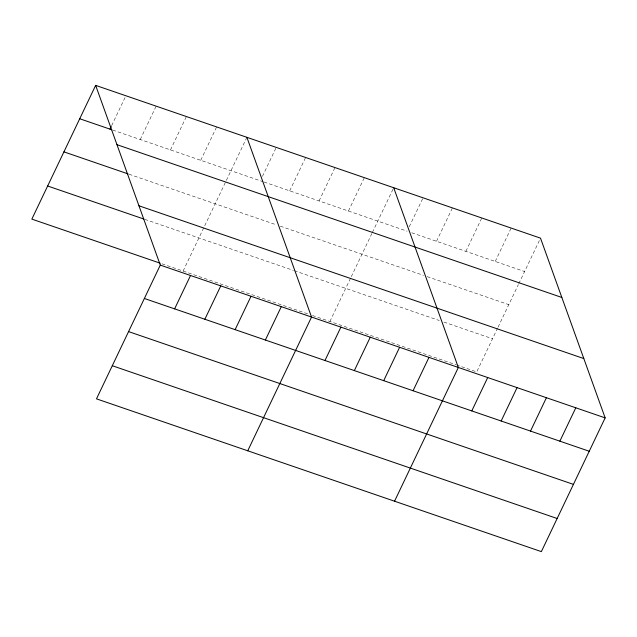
<?xml version="1.0" encoding="UTF-8"?>
<svg xmlns="http://www.w3.org/2000/svg" width="637" height="637" viewBox="0 0 637 637"><rect width="100%" height="100%" fill="white"/><g stroke="black" fill="none" stroke-linecap="round" stroke-linejoin="round"><path stroke-width="0.48" stroke-dasharray="3.19 2.39" d="M111.65 125.624L125.059 97.517M140.228 139.519L156.145 106.156M170.477 149.91L186.394 116.539M200.727 160.301L216.644 126.93M183.106 271.067L246.893 137.321M262.436 176.377L276.259 147.402M289.7 190.853L305.617 157.482M319.065 200.942L334.982 167.571M348.423 211.022L364.34 177.651M329.91 321.478L350.852 277.581M351.282 276.681L371.968 233.309M372.382 232.433L393.706 187.732M409.241 226.796L423.064 197.82M436.512 241.272L452.421 207.901M465.87 251.352L481.787 217.981M495.228 261.441L511.145 228.07M497.656 327.991L476.715 371.897L457.446 365.28M498.086 327.1L518.359 284.596M518.773 283.728L540.51 238.15M112.725 130.075L263.097 181.72M264.013 182.031L407.147 231.191M411.733 232.76L524.593 271.521M129.016 174.22L276.657 224.925M280.328 226.183L423.462 275.343M427.132 276.601L508.796 304.645M144.822 219.367L293.41 270.399M294.326 270.709L439.299 320.499M443.885 322.075L492.512 338.773M162.021 263.822L308.81 314.232M312.48 315.49L456.53 364.961"/><path stroke-width="0.96" d="M95.646 85.374L160.285 265.103L96.49 398.85L541.354 551.626L605.15 417.88L540.51 238.15L95.646 85.374L31.85 219.12L160.19 263.192M109.978 129.136L111.236 126.5M174.618 308.865L190.535 275.495M204.867 319.248L220.784 285.878M235.125 329.64L251.034 296.269M265.374 340.031L281.291 306.66M247.745 450.789L311.541 317.051L246.893 137.321M324.981 360.502L340.899 327.131M354.347 370.583L370.264 337.212M383.705 380.663L399.622 347.3M413.071 390.752L428.98 357.381M394.55 501.208L458.345 367.461L393.706 187.732M471.786 410.913L487.703 377.55M501.152 421.001L517.069 387.63M530.51 431.082L546.427 397.711M559.875 441.162L575.792 407.799M79.729 118.745L111.809 129.765M116.977 144.687L561.842 297.463M63.931 151.869L128.093 173.909M138.954 205.791L583.818 358.567M47.648 185.996L143.898 219.048M160.285 265.103L605.15 417.88M144.368 298.474L589.233 451.251M128.57 331.598L573.435 484.375M112.295 365.726L557.16 518.502"/></g></svg>
